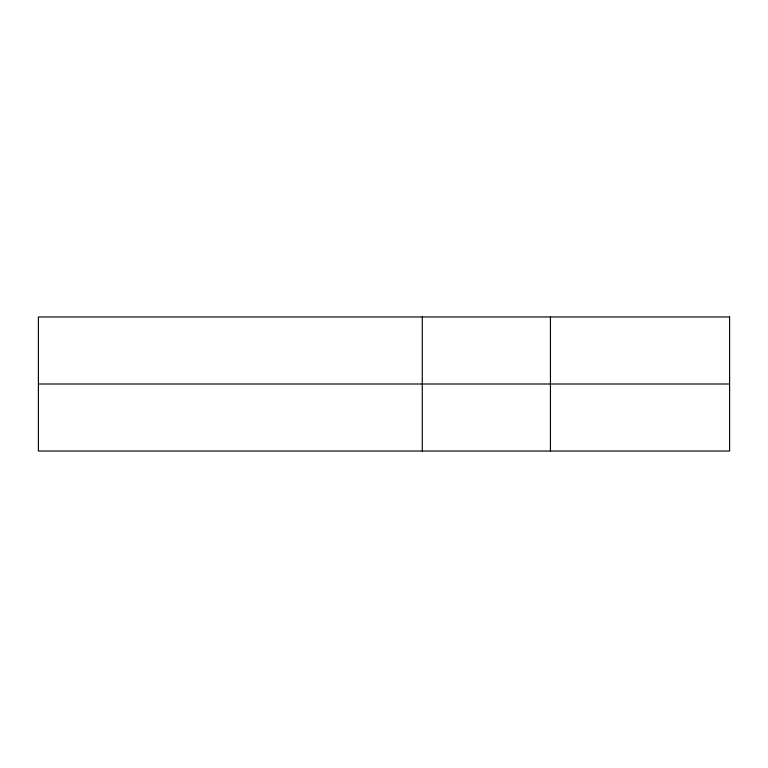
<?xml version="1.0" encoding="UTF-8"?>
<svg xmlns="http://www.w3.org/2000/svg" width="768" height="768" viewBox="0 0 768 768"><rect width="100%" height="100%" fill="white"/><g stroke="black" fill="none" stroke-linecap="round" stroke-linejoin="round"><path stroke-width="1.15" d="M38.4 384L729.6 384M550.445 316.973L550.445 451.027M422.294 316.973L422.294 451.027M729.6 316.973L38.4 316.973L38.4 451.027L729.6 451.027L729.6 316.973"/></g></svg>
